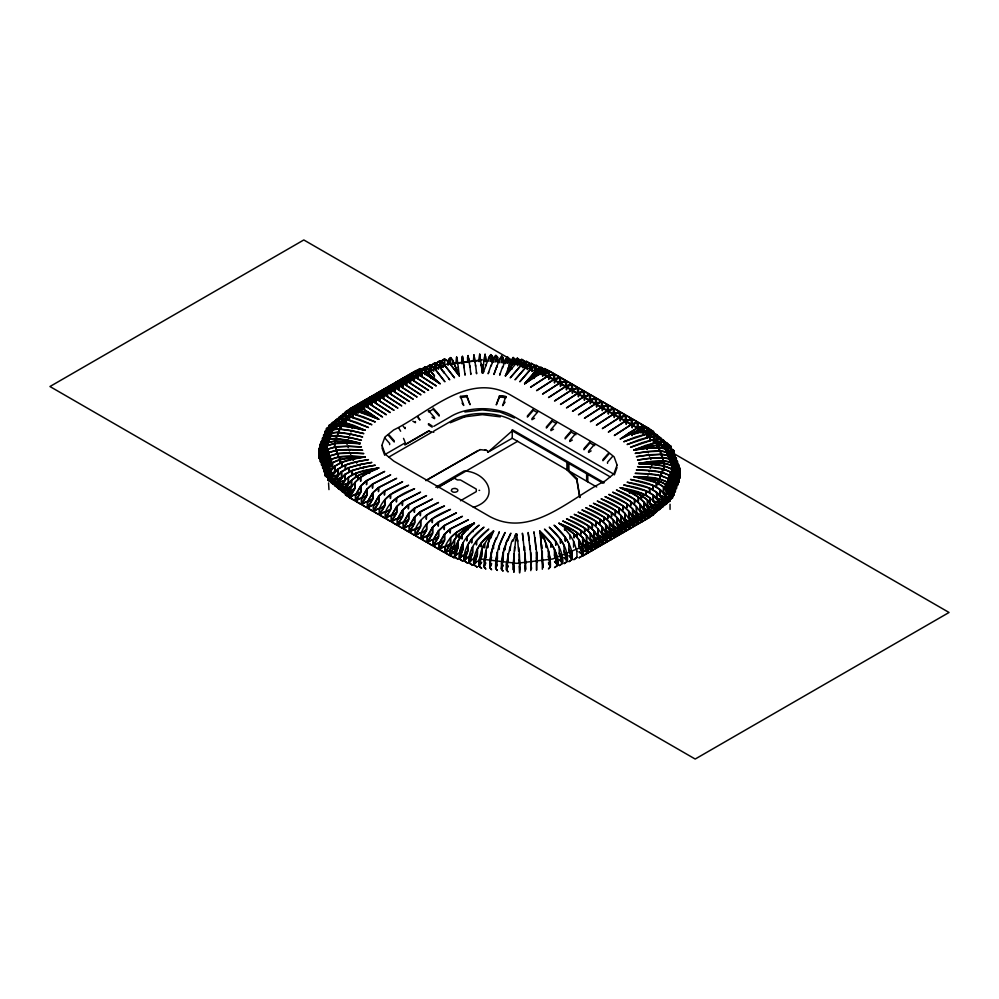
<?xml version="1.0" encoding="UTF-8"?>
<svg xmlns="http://www.w3.org/2000/svg" width="999" height="999" viewBox="0 0 999 999"><rect width="100%" height="100%" fill="white"/><g stroke="black" fill="none" stroke-linecap="round" stroke-linejoin="round"><path stroke-width="1.5" d="M514.56 547.302L513.311 564.385L513.911 572.302L513.911 566.183M513.336 569.755L513.886 560.539M513.361 569.83L513.936 553.97M513.936 559.74L513.336 564.46M514.597 551.211L515.596 539.935M515.596 541.308L516.62 533.878L517.632 541.308M484.44 356.918L482.38 373.077L481.368 364.56M483.404 364.56L482.38 373.077L479.72 354.133L479.158 361.7L479.72 354.408L480.357 361.089M516.421 535.377L516.62 533.878L516.833 535.377M489.96 561.55L491.595 551.698M495.729 562.25L497.365 552.385M484.278 566.508L485.751 557.305M497.277 558.691L495.729 567.807L497.365 564.348L495.729 568.356L497.365 570.454L495.654 568.556C495.204 555.931 499.125 543.506 505.094 532.492L499.313 545.654L499.313 549.487M501.486 568.506L503.121 553.084M503.121 559.477L501.573 568.593L503.121 565.034L501.486 569.055L503.121 571.153L501.411 569.243C500.974 556.63 504.895 544.193 510.864 533.191L507.917 540.434M491.67 557.192L489.96 561.825M497.44 557.892L495.729 562.524L495.729 567.807L497.365 558.778L497.44 552.135M483.404 365.646L483.441 364.36M484.44 361.089L485.089 354.146L485.689 360.527M481.53 556.555L479.258 565.621L481.643 562.212L479.133 566.083L481.643 568.331L479.008 566.258L479.008 560.152L481.643 549.987L484.527 543.618M493.469 545.154L491.67 551.436L490.047 567.195L491.595 563.648L489.96 567.669L491.595 569.755L489.885 567.857C489.522 557.467 492.145 547.115 496.391 537.674M510.027 547.015L506.443 563.886L506.443 569.992L508.154 571.903L506.53 569.805L508.154 565.784L506.605 569.343L508.079 560.139L506.53 563.973L506.53 569.255M490.634 538.349L493.568 531.093C482.992 539.06 472.714 550.774 473.701 564.86L477.297 567.17L473.863 564.685L477.297 561.063L474.026 564.235L477.297 555.506L477.297 549.113M493.543 548.788L493.543 544.967L496.316 538.149M496.391 539.048L499.338 531.793L498.738 533.254M512.949 541.183L515.896 533.928L515.297 535.402M455.069 488.499L455.581 488.573A3.284 1.898 0 0 1 457.28 489.285L457.505 489.51A3.284 1.898 0 0 1 457.305 491.408L456.955 491.645A3.284 1.898 0 0 1 452.559 491.87L451.336 490.734L451.81 489.31A3.284 1.898 0 0 1 453.009 488.686L453.484 488.573A3.284 1.898 0 0 1 455.082 488.486M492.557 362.562L492.557 356.443L490.846 354.545L488.973 357.205L483.104 373.027L483.703 371.553M491.083 365.147L488.136 373.763L488.736 372.302M499.775 358.653L493.906 374.463L496.84 366.121M502.609 366.546L499.662 375.162L500.262 373.701M381.768 445.679L384.877 437.087L393.693 429.945C428.559 412.987 467.782 371.703 509.64 394.48L605.307 449.725L614.123 456.868L617.232 465.459M616.995 465.297L613.91 473.838L605.144 480.944C570.342 497.789 531.281 539.11 489.535 516.408L393.856 461.163L385.09 454.058L382.005 445.529M614.422 474.725L616.995 467.607M454.682 556.243L457.954 547.514L454.682 550.961M467.544 551.448L464.273 560.189L464.273 554.907L467.857 550.686L467.857 544.93L471.64 539.085L471.64 542.981L471.803 538.911L483.978 527.16C473.401 535.114 463.111 546.828 464.11 560.914L467.707 563.236L464.273 560.739L467.707 557.117L464.435 560.289L467.707 551.56L467.707 545.167M492.47 362.2L490.921 360.739L492.47 356.631L490.846 354.82L490.846 361.201M495.954 361.488L497.514 357.667L497.514 361.626M501.56 362.125L503.271 358.079L501.635 356.268L501.635 362.649M501.723 362.187L503.271 358.354M507.48 362.887L509.04 359.053M511.301 360.04L505.432 375.861L511.625 368.231L511.788 369.23L511.788 368.069M506.018 374.388L505.432 375.861L517.769 361.476L521.703 359.265L525.299 361.588L525.299 367.694M513.086 357.754L513.086 363.524L514.797 359.478L513.161 357.654L513.161 364.048M513.249 363.574L514.797 359.752L514.797 363.711M490.634 536.987C486.376 546.416 483.766 556.768 484.128 567.157L485.839 569.068L484.203 566.97L485.839 562.949M490.546 537.45C487.749 538.823 487.524 554.47 487.699 544.455M492.982 532.567L493.568 531.093L481.393 542.857L481.231 546.928L481.231 543.019L477.447 548.876L477.447 554.632L473.863 558.566M484.203 561.126L485.914 556.505L485.914 550.736M507.842 539.535C505.032 540.909 504.82 556.555 504.994 546.54C502.035 551.848 504.707 558.054 501.486 563.224M512.949 539.822C510.202 541.158 509.802 557.417 510.027 547.29M506.53 563.686L508.229 559.34L508.229 553.571M349.687 496.978L354.508 488.911L349.687 491.695M354.745 489.048L349.925 497.115L354.745 494.343M450.424 544.293L445.604 552.36L450.424 549.575M517.47 364.323L519.867 360.639M489.035 536.7L484.652 543.718L484.527 547.802L484.527 543.893C480.044 548.763 484.003 555.694 479.133 560.239L479.133 565.521M492.657 532.504L493.568 531.093L489.035 536.975L488.911 538.324L488.911 537.162M468.194 529.745L468.194 528.658L474.388 523.214C462.487 527.772 449.9 534.09 445.129 546.79L445.129 552.909L450.424 555.968M472.989 531.718L472.989 530.631L479.183 525.187C468.606 533.141 458.316 544.867 459.315 558.941L462.912 561.263L459.478 558.766L462.912 555.144L459.64 558.316L462.912 549.587L462.912 543.194L459.478 552.659L463.061 548.713L463.061 542.957M488.973 361.388L488.973 357.48L490.771 354.92M494.006 362.137L494.006 358.229L495.804 355.669M496.928 367.095L496.928 365.934M499.775 362.824L499.775 358.928L501.635 355.981L503.346 357.892L503.271 363.648M502.684 367.794L505.531 359.353L507.405 356.68L509.04 358.778L507.33 362.824L507.33 357.068L505.531 359.628L505.457 363.636L505.457 359.815M505.094 402.135L502.584 405.644L505.781 396.69L499.625 395.941L499.625 397.103M553.871 379.645L553.871 373.539L548.576 370.479L542.782 371.89L524.612 383.741L536.95 369.355L540.884 367.145L544.48 369.468M665.584 451.885L667.419 449.7M665.796 451.898L667.719 449.612M668.081 455.744L670.829 452.472L666.982 453.558M668.256 455.819L671.141 452.385L671.141 446.266L664.41 442.045L657.042 442.182L645.541 445.429L633.94 450.062L646.803 448.376L647.14 449.525L647.14 448.364L659.228 447.814L659.565 451.698L659.565 447.802L667.407 449.313M341.82 490.609L347.952 483.603L341.82 485.327M533.379 409.103L527.422 415.934L527.422 417.095L533.379 410.264L536.888 412.287M537.837 411.863L531.98 418.569L531.98 419.717L534.552 418.244M552.347 420.055L546.391 426.885L546.391 428.047L552.347 421.203L555.856 423.239M556.805 422.802L550.948 429.52L550.948 430.669L553.521 429.195M571.166 430.906L565.197 437.749L565.197 438.898L571.166 432.067L574.675 434.103M575.611 433.666L569.767 440.372L569.767 441.533L572.327 440.059M589.972 441.77L584.015 448.601L584.015 449.762L589.972 442.932L594.655 445.629L594.655 444.48M594.43 444.53L588.573 451.236L588.573 452.397L591.133 450.911M607.954 453.858L602.984 459.552L602.984 460.714L608.94 453.883M612.424 456.593L607.542 462.187L607.542 463.349M539.597 370.841L524.612 383.741L536.788 369.805L536.95 373.539L536.95 369.642L540.734 367.52L540.884 373.264L544.318 369.642L540.884 367.432L540.884 373.813L543.069 375.037M468.032 528.833L462.212 534.964L462.05 539.035L462.05 535.139L458.266 540.983L458.266 546.74L454.682 550.686L458.116 541.221L458.116 547.614L454.845 556.356L458.116 553.171L454.682 556.793L458.116 559.29L454.52 556.967C453.521 542.894 463.811 531.168 474.388 523.214L465.272 527.385L465.272 528.483M472.827 530.794L467.008 536.938L466.845 541.008L466.845 537.112M469.068 556.593L472.652 552.659L472.652 546.903M670.629 459.677L673.588 456.718L669.442 457.367M670.816 459.777L673.913 456.668L673.913 450.561L666.683 445.566L658.766 444.855L646.403 446.765L633.94 450.062L646.803 448.101L659.565 447.527L667.732 449.088L675.199 454.87L675.199 460.976L670.928 464.672M524.612 383.741L539.797 370.404L544.63 368.519L549.05 371.153L549.05 377.26M487.962 452.247L512.237 430.794L603.071 483.229M318.981 452.147C328.983 439.822 346.303 443.044 360.239 443.593L347.377 443.081M326.448 445.979L319.318 452.135L326.773 451.648L326.773 442.807L334.615 441.308L334.615 447.564L334.952 441.321L347.04 441.883L347.04 444.268L347.377 441.908L360.239 443.593L347.377 441.633L334.615 441.034L326.448 442.594L318.981 448.364L318.981 458.266L326.448 464.036L319.318 458.254L326.448 457.929L319.655 457.954L326.448 452.36L326.448 442.869L319.318 448.376L326.773 448.563M670.791 464.523L674.862 461.001L669.155 461.251M671.99 467.844L676.061 464.323L670.366 464.585M672.14 467.994L676.398 464.31L676.398 458.191L668.943 452.422L660.776 450.849L648.014 451.436L635.152 453.384L648.014 451.71L648.351 452.859L648.351 451.698L660.439 451.148L660.776 455.032L660.776 451.123L668.618 452.634L668.618 458.391L676.061 458.216L668.943 452.697L668.943 459.09M673.201 471.166L677.272 467.657L671.565 467.907M673.338 471.328L677.609 467.632L677.609 461.526L670.142 455.744L661.975 454.183L649.213 454.757L636.351 456.705L649.213 455.032L649.55 456.181L649.55 455.02L661.638 454.47L661.975 458.354L661.975 454.458L669.817 455.956L669.817 461.725L677.272 461.538L670.142 456.019L670.142 462.412L676.935 467.395L671.503 467.632M672.364 476.261L678.483 470.979L672.777 471.241M672.414 476.498L678.821 470.966L678.821 464.847L671.353 459.078L663.186 457.505L650.424 458.091L637.562 460.039L650.424 458.366L650.761 459.515L650.761 458.354L662.849 457.804L663.186 461.688L663.186 457.779L671.028 459.29L671.028 465.047L678.483 464.86L671.353 459.353L671.353 465.746L678.146 470.716L672.714 470.966M672.552 480.469L679.682 474.3L672.552 474.625M672.552 480.744L680.019 474.288M450.149 549.025L454.557 545.392L454.557 539.622L459.203 534.103L459.203 537.999L459.403 533.941L474.388 523.214C462.5 529.707 448.838 540.259 449.95 555.294L454.37 557.917L450.149 555.132L454.37 551.81L450.349 554.707L454.37 546.241L454.37 539.847M319.318 453.933L326.111 448.963L319.318 448.651L319.318 457.692L326.111 452.097L319.318 452.41M326.448 449.263L319.655 454.233L326.448 454.545M526.461 382.679L533.728 377.385L533.728 378.471M653.096 437.587L647.602 434.627L647.602 428.246L653.371 431.643L647.34 434.041L647.34 428.271L640.996 429.108L640.996 433.004L640.734 429.22L620.292 438.973L638.461 427.122L644.255 425.711L649.55 428.771L649.55 434.89M622.127 437.912L629.407 432.617L629.407 433.716M666.945 499.775L673.9 494.88L666.945 493.943L673.576 494.567L666.945 488.386L666.945 481.993L673.9 488.773L666.633 487.637L666.633 481.868L658.965 478.971L658.965 482.867L658.641 478.933L646.828 477.335L646.828 478.496L646.503 477.285L633.94 476.673L656.193 482.617L656.493 486.613L656.493 482.704L663.386 486.75L663.386 492.519L669.942 494.742L663.673 486.925L663.673 493.306L669.655 500.487L663.673 498.876L669.942 500.849L663.673 504.982L670.242 500.949L670.242 494.83C663.061 481.693 647.34 479.12 633.94 476.673C647.926 477.185 665.072 476.024 674.238 488.811L674.238 494.93L666.945 500.049M576.86 557.317L573.726 559.715L577.01 557.492L576.86 551.198M345.567 413.424L339.298 417.282L345.854 419.193L339.023 418.981M653.433 513.011L659.702 509.165L653.433 507.18L659.402 508.791L653.433 501.623L653.433 495.229L659.702 503.046L653.146 500.824L653.146 495.067L646.241 491.021L646.241 494.917L645.953 490.921L623.701 484.977C637.1 487.425 652.822 490.01 660.002 503.146L660.002 509.253L653.433 513.286M331.743 431.068L326.636 434.19L326.636 428.908L333.017 430.294M332.055 431.418L326.948 434.54L332.055 435.639M427.934 372.14L429.932 370.966L426.935 367.432M432.729 370.167L434.727 368.993L431.743 365.459M436.538 368.781L439.523 367.033L436.538 363.486M441.333 366.808L444.318 365.06L441.333 361.526M441.483 367.257L444.468 365.509M405.357 442.757L388.848 452.285A43.706 25.237 0 0 0 384.752 454.782M433.778 426.348L450.274 416.82A43.706 25.237 0 0 1 514.473 416.82L610.152 472.052A43.706 25.237 0 0 1 614.248 474.562M405.157 444.505L429.195 430.631M404.845 444.917L428.546 431.231L433.778 432.292M388.848 457.067L431.193 432.592M433.778 431.131L450.274 421.603A43.706 25.237 0 0 1 514.473 421.603L610.152 476.848M548.526 375.749L530.594 387.2L548.763 375.337L554.557 373.926L559.852 376.985L559.852 383.104M354.745 482.667L354.745 488.499L349.687 491.421L349.687 497.527L354.745 494.617M554.507 379.208L536.575 390.646L554.745 378.783L560.539 377.385L565.834 380.444L565.834 386.551M560.489 382.654L542.557 394.093L560.726 382.242L566.52 380.831L571.815 383.891L571.815 390.01M566.47 386.113L548.526 397.552L566.708 385.689L572.502 384.29L577.797 387.35L577.797 393.456M572.439 389.56L554.507 400.999L572.689 389.148L578.483 387.737L583.778 390.796L583.778 396.915M425.861 480.494L480.032 449.712M425.999 480.581L478.071 450.512M578.421 393.007L560.489 404.458L578.658 392.595L584.452 391.196L589.747 394.243L589.747 400.362M379.595 508.678L384.877 505.482L384.877 499.712L390.434 494.642L390.434 498.538L390.671 494.505L408.616 485.239C396.715 489.797 384.116 496.116 379.345 508.816L379.345 514.935L384.64 517.994L379.595 514.797L384.64 511.875L379.832 514.385L384.64 506.318L384.64 499.925M487.824 451.173L487.824 452.335M584.403 396.466L566.47 407.904L584.64 396.054L590.434 394.642L595.729 397.702L595.729 403.808M489.248 451.498L512.237 438.236L596.703 486.988M385.564 512.137L390.859 508.928L390.859 503.171L396.416 498.089L396.416 501.998L396.653 497.952L414.597 488.686C402.697 493.256 390.097 499.562 385.327 512.275L385.327 518.381L390.621 521.441L385.564 518.244L390.621 515.322L385.814 517.832L390.621 509.765L390.621 503.371M435.801 487.287L464.16 470.941C487.787 472.052 501.448 498.688 473.339 507.355M437.724 487.425L517.644 441.283M437.512 487.824L454.245 478.159L457.355 479.945L460.452 479.945L476.286 489.085L476.286 491.62L460.452 500.761M590.384 399.912L572.452 411.363L590.621 399.5L596.415 398.102L601.71 401.148L601.71 407.267M602.347 406.818L584.403 418.269L602.584 406.406L608.379 405.007L613.673 408.054L613.673 414.173M608.329 410.277L590.384 421.715L608.566 409.865L614.36 408.454L619.655 411.513L619.655 417.619M478.996 490.359L479.632 490.359M614.298 413.723L596.366 425.174L614.547 413.311L620.329 411.9L625.624 414.96L625.624 421.079M415.472 529.395L420.754 526.186L420.754 520.429M620.279 417.182L602.347 428.621L620.516 416.77L626.311 415.359L631.605 418.419L631.605 424.525M421.441 532.842L426.735 529.645L426.735 523.876L432.292 518.806L432.292 522.702L432.53 518.668L450.474 509.403C438.573 513.961 425.974 520.279 421.203 532.979L421.203 539.098L426.498 542.157L421.441 538.961L426.498 536.038L421.69 538.548L426.498 530.481L426.498 524.088M626.261 420.629L608.329 432.08L626.498 420.217L632.292 418.806L637.587 421.865L637.587 427.984M632.242 424.088L614.31 435.527L632.479 423.663L638.274 422.265L643.568 425.324L643.568 431.431M638.224 427.535L629.645 432.48L629.645 433.653M445.367 546.653L450.424 543.731L450.424 537.899M450.424 549.85L445.367 552.772L450.424 555.681M582.829 555.681L649.313 517.307L644.255 514.385M582.829 555.968L649.55 517.445L649.55 511.326C644.78 498.626 632.18 492.307 620.292 487.749C633.691 490.197 649.4 492.769 656.58 505.906L656.58 512.025L650.012 516.058L656.293 511.925L650.012 509.952L655.993 511.563L650.012 504.383L650.012 498.002M339.598 423.214L345.567 419.817L345.592 412.175L351.086 414.498L345.592 417.457M336.176 425.986L342.158 422.577L342.158 416.196L335.889 420.055L342.445 421.965L342.42 414.423L348.988 410.377L356.168 410.714L367.395 414.26L378.708 419.205L360.539 407.342L354.745 405.944M332.467 428.384L338.449 424.987L332.467 423.089L332.367 432.392L325.1 431.556L332.055 426.66L332.055 433.054L325.424 437.437L330.731 438.161M332.767 428.746L338.736 425.349L338.736 418.968L332.467 422.814L339.023 424.737L338.998 417.182L345.567 413.149L352.759 413.486L363.986 417.033L375.299 421.978L353.047 413.848L352.759 417.657L352.759 413.761L345.854 413.436L345.929 423.201L346.228 419.393L368.469 427.51L357.155 422.565L345.929 419.018L338.736 418.693L332.168 422.727L332.168 428.833M620.292 438.973L640.996 428.833L647.602 427.972L653.633 431.518L653.633 437.637M345.866 417.844L351.361 414.885L351.361 408.491L345.592 411.9L351.623 414.285L351.623 408.529L357.979 409.353L357.979 413.249L358.241 409.465L378.708 419.205L357.979 409.078L351.361 408.216L345.317 411.775L345.317 417.894M416.034 377.322L420.067 375.212L420.067 368.818L415.834 371.328L420.267 374.65L420.267 368.893L424.925 370.691L424.925 374.588M412.562 379.021L416.171 377.147M407.517 381.868L409.927 380.607M395.529 388.436L391.92 390.322L391.92 385.027L396.74 387.812M406.081 382.829L408.491 381.581L408.491 375.187M399.837 386.301L404.657 383.791L404.657 377.397M392.157 390.734L394.568 389.473M388.324 392.944L393.131 390.447M384.478 395.167L389.298 392.657L389.298 386.263M380.644 397.377L384.253 395.504M376.798 399.6L381.618 397.09L381.618 390.696M372.964 401.81L377.784 399.3L377.784 392.919M369.131 404.033L373.938 401.523L373.938 395.129M365.284 406.243L370.105 403.733L370.105 397.352M361.451 408.466L365.06 406.581M358.816 410.052L362.425 408.166L362.425 401.785M353.771 412.899L358.591 410.389M349.925 415.109L354.745 412.599M378.708 467.982C365.896 471.391 351.423 475.761 345.367 488.811L345.367 494.917L351.398 498.476L345.629 494.805L351.398 492.357L345.904 494.418L351.398 486.8L351.398 480.407L345.629 488.686L351.66 485.989L351.66 480.219L358.004 475.674L358.004 479.57L358.266 475.561L378.708 467.982L367.12 470.154L366.82 471.403L366.82 470.242L355.919 473.301L355.619 477.285L355.619 473.389L348.539 477.247L348.539 483.004L341.82 485.052L341.82 491.158L348.251 495.467L341.521 491.246L341.521 485.139C349.076 472.015 365.147 470.079 378.708 467.982C366.82 472.539 354.22 478.846 349.45 491.558L349.45 497.664L354.745 500.724M376.873 469.043L369.593 472.152L369.593 473.239M450.274 422.764L464.86 416.77M582.542 546.69L552.597 558.99L517.42 563.236M495.804 361.438L497.514 357.38L495.879 355.569L495.879 361.95M539.797 370.679L544.443 368.868L544.48 375.587M333.329 430.082L333.329 424.25L326.636 428.633L333.629 429.995L333.629 424.238L340.996 423.976L340.996 427.872L341.308 424.038L352.659 426.498L352.172 428.608L352.172 427.447L340.359 425.849L340.035 429.707L340.035 425.799L332.367 426.623M326.773 445.879L334.615 443.668M341.82 491.158L348.251 489.36L342.133 490.796L348.251 483.791L348.251 477.41M666.857 453.309L670.529 452.272L664.41 448.713L664.31 440.734L657.579 436.513L650.212 436.65L638.711 439.885L627.11 444.518L649.912 437.013L650.212 440.821L650.212 436.925L657.292 436.788L657.292 442.557L664.01 440.821L657.579 436.788M548.763 375.612L554.333 374.263L554.333 380.02L559.615 377.123L554.557 374.2L554.507 383.029L554.745 379.071L560.314 377.709L560.314 383.479L565.596 380.582L560.539 377.659L560.489 386.476L560.726 382.517L566.283 381.168L566.283 386.925L571.578 384.028L566.52 381.106L566.47 389.935L566.708 385.964L572.265 384.615L572.439 393.381L572.502 384.565L577.559 387.487L572.265 390.384M572.689 389.423L578.246 388.074L578.246 393.831L583.528 390.934L578.483 388.012L578.421 396.84L578.658 392.869L584.228 391.521L584.228 397.29L589.51 394.38L584.452 391.471L584.403 400.287L584.64 396.328L590.209 394.98L590.209 400.736L595.491 397.839L590.434 394.917L590.384 403.746L590.621 399.775L596.191 398.426L596.191 404.183L601.473 401.286L596.415 398.376L596.603 407.13L596.366 403.371L578.433 414.81L596.603 402.959L602.397 401.548L607.692 404.607L607.692 410.714M596.603 403.234L602.172 401.885L602.172 407.642L607.454 404.745L602.397 401.823L602.347 410.651L602.584 406.68L608.141 405.332L608.141 411.089L613.436 408.191L608.379 405.282L608.329 414.098L608.566 410.139L614.123 408.791L614.298 417.545L614.547 413.586L620.104 412.237L620.104 417.994L625.386 415.097L620.329 412.187L620.279 421.004L620.516 417.045L626.086 415.684L626.086 421.453L631.368 418.556L626.311 415.634L626.261 424.45L626.498 420.492L632.067 419.143L632.067 424.9L637.35 422.003L632.292 419.081L632.242 427.909L632.479 423.951L638.049 422.589L638.224 431.356M325.412 469.717L332.63 468.444L332.63 462.687L340.234 459.652L340.234 463.548L340.559 459.602L352.272 457.792L352.272 458.953L352.597 457.742L365.06 456.893C351.124 456.356 333.803 453.134 323.801 465.459L323.801 471.578L331.268 477.347M669.318 457.105L673.264 456.493L666.683 452.235L666.683 445.841L673.588 450.611L666.37 451.573L666.37 445.816L658.766 445.129L658.766 449.026L658.441 445.179L646.728 446.99L646.728 448.151L646.403 447.04L633.94 450.062L656.743 442.545L657.042 446.366L657.042 442.457L664.11 442.332L664.11 448.089L670.829 446.353L664.41 442.332M446.241 364.235L482.38 359.865M449.4 364.086L480.881 360.289M464.86 411.988L482.38 409.865L499.887 411.988L514.473 417.982M464.41 416.845L482.38 414.66L500.337 416.845M479.945 449.6L486.813 450.424M388.074 386.975L393.369 389.872L393.369 384.103L398.926 385.464L398.926 389.36L399.163 385.602L417.107 397.04L398.926 385.177L393.131 383.778M353.534 406.918L358.816 409.815L358.816 404.058L364.373 405.407L364.373 409.303L364.623 405.544L382.555 416.983L364.373 405.132L358.591 403.721M334.952 443.643L347.04 443.106M670.454 460.926L674.525 460.739L669.992 457.417M670.292 464.31L675.736 464.06L670.067 459.915M672.552 474.35L679.345 474.05L672.552 469.068M660.701 439.56L653.633 439.697L653.633 443.593L653.321 439.772L630.531 447.29L642.12 442.657L653.633 439.423L660.988 439.285L667.719 443.506L667.732 455.756M352.659 427.672L352.984 426.573L365.06 430.282L353.746 425.337L342.507 421.79L335.327 421.453L328.758 425.499L328.758 431.605L332.517 436.288M544.443 374.637L548.851 371.303L544.63 368.806L544.63 375.187L548.651 377.297M342.445 416.208L349.338 416.533L342.707 414.51L348.988 410.651L348.988 417.045L343.007 420.442L345.404 421.203M335.614 421.74L342.507 422.065L342.507 425.961L342.807 422.165L365.06 430.282L352.497 427.497M664.048 463.449L651.623 462.774L638.761 463.361L651.623 461.413L664.385 460.839L672.552 462.4L680.019 468.181L680.019 478.084L672.552 483.853L679.682 478.059L672.552 477.734L679.345 477.772L672.552 472.177L672.552 462.674L679.682 468.194L672.227 468.381M326.448 454.82L319.318 454.495L326.448 460.664M679.682 472.227L672.889 471.915L679.682 477.51L679.682 468.469L672.889 468.781L679.682 473.751M614.123 414.548L619.405 411.65L614.36 408.728L614.36 415.122L619.168 417.619M638.049 428.359L643.331 425.462L638.274 422.54L638.274 428.933L641.882 430.806M434.865 368.893L435.015 363.149L438.461 365.372L438.461 369.268M480.644 558.99L516.62 563.336M330.669 438.424L325.1 437.674L329.071 441.546M329.52 441.483L324.225 440.771L330.856 436.376L330.856 429.995L323.888 434.89L331.168 435.714L331.168 429.957L338.823 429.133L338.823 433.029L339.161 429.17L350.961 430.769L350.961 431.943L351.286 430.819L363.848 433.603L351.286 430.544L338.823 428.858L330.856 429.707L323.564 434.84L323.564 440.959L326.685 443.993M323.888 440.996L329.458 441.745M326.998 444.63L323.014 444.093L329.645 439.71L329.645 433.316L322.689 438.211L329.957 439.048L329.957 433.279L337.625 432.455L337.625 436.351L337.949 432.505L349.762 434.103L349.762 435.264L350.087 434.14L362.649 436.938L350.087 433.866L337.625 432.18L329.645 433.042L322.352 438.161L322.352 444.28L326.523 448.339M326.86 444.892L322.689 444.33L326.661 448.201M327.11 448.139L321.803 447.415L328.446 443.032L328.446 436.638L321.478 441.533L328.758 442.37L328.758 436.613L336.413 435.789L336.413 439.685L336.75 435.826L348.551 437.425L348.551 438.586L348.876 437.475L361.438 440.259L348.876 437.2L336.413 435.514L328.446 436.363L321.154 441.496L321.154 447.602L325.462 451.523M321.478 447.652L327.048 448.401M325.824 451.048L320.517 450.324L327.148 445.941L327.148 439.548L320.179 444.443L327.46 445.279L327.46 439.51L335.127 438.686L335.127 442.594L335.452 438.736L347.252 440.334L347.252 441.496L347.59 440.384L360.139 443.169L347.59 440.109L335.127 438.411L327.148 439.273L319.855 444.405L319.855 450.512L326.099 456.605M325.749 451.311L320.179 450.561L326.149 456.368M665.671 490.247L672.364 491.695L665.671 484.403L665.371 490.022L665.371 484.265L658.004 480.806L658.004 484.702L657.692 480.731L646.341 478.271L646.341 479.433L646.016 478.209L633.94 476.673C647.752 478.109 664.397 478.733 672.677 491.77L672.677 497.877L665.671 502.472L672.364 497.814L665.671 496.353M665.671 496.078L672.052 497.465L665.671 490.796M326.636 434.74L331.993 435.901M421.965 372.165L416.396 370.804L416.396 376.573M412.325 372.689L418.119 374.101L436.301 385.964L418.356 374.513L418.119 378.271L418.119 374.375L412.562 373.027L412.562 378.783L407.28 375.886M408.491 374.912L414.285 376.323L432.455 388.174L414.523 376.735L414.285 380.494L414.285 376.598L408.716 375.237L408.716 381.006L403.434 378.109M404.657 377.123L410.452 378.534L428.621 390.397L410.689 378.946L410.452 382.704L410.452 378.808L404.882 377.46L404.882 383.216L399.6 380.319M400.811 379.345L406.605 380.744L424.775 392.607L406.843 381.168L406.605 384.927L406.605 381.031L401.049 379.67L401.049 385.439L395.754 382.542M396.978 381.556L402.772 382.967L420.941 394.83L403.009 383.379L402.772 387.137L402.772 383.241L397.202 381.893L397.202 387.649L391.92 384.752M389.298 385.989L395.092 387.4L413.261 399.263L395.329 387.812L395.092 391.571L395.092 387.674L389.523 386.326L389.523 392.083L384.24 389.185M385.452 388.211L391.246 389.61L409.428 401.473L391.496 390.035L391.246 393.793L391.246 389.897L385.689 388.536L385.689 394.305L380.407 391.408M381.618 390.422L387.412 391.833L405.582 403.683L387.649 392.245L387.412 396.004L387.412 392.108L381.843 390.759L381.843 396.516L376.561 393.618M377.784 392.644L383.579 394.043L401.748 405.906L383.816 394.468L383.579 398.226L383.579 394.318L378.009 392.969L378.009 398.738L372.727 395.841M373.938 394.855L379.732 396.266L397.914 408.116L379.97 396.678M370.105 397.078L375.899 398.476L394.068 410.339L376.136 398.901L375.899 402.659L375.899 398.751L370.329 397.402L370.329 403.171L365.047 400.274M366.258 399.288L372.053 400.699L390.234 412.55L372.29 401.111L372.053 404.87L372.053 400.974L366.496 399.625L366.496 405.382L361.213 402.485M362.425 401.511L368.219 402.909L386.388 414.772L368.456 403.321L368.219 407.093L368.219 403.184L362.649 401.835L362.649 407.604L357.367 404.707M664.048 467.27L664.385 461.113L672.227 462.612L672.227 471.453L679.682 471.953L672.552 465.784M664.385 463.461L672.227 465.696M620.292 487.749C633.104 491.158 647.602 495.504 653.683 508.553L653.683 514.66L647.639 518.219L653.408 514.547L647.639 512.112L653.134 514.16L647.639 506.543L647.639 500.162L653.408 508.429L647.377 505.731L647.377 499.975L641.021 495.429L641.021 499.325L640.759 495.304L620.292 487.749L642.532 493.693L642.832 497.689L642.832 493.793L649.737 497.827L649.737 503.596L656.293 505.819M378.708 419.205L356.468 411.089L356.168 414.885L356.168 410.989L349.263 410.664L349.338 420.429L349.638 416.62L371.89 424.737L360.564 419.805L349.338 416.246L342.158 415.921L335.589 419.955L335.614 427.51L329.058 425.586L335.327 421.728L335.327 428.121L329.345 431.518L331.743 432.28M331.568 432.492L329.058 431.705L331.743 435.052M450.636 363.673L448.701 359.652L450.549 357.804L450.549 364.198M663.873 466.083L671.54 468.981L671.54 474.75L678.821 475.886L671.852 469.105L671.852 475.487L678.483 481.68L671.852 481.056L678.821 481.993L671.852 487.162L679.145 482.042L679.145 475.924C669.979 463.136 652.846 464.298 638.861 463.786L651.41 464.398L651.748 465.609L651.748 464.435L663.548 466.034L663.873 469.98L664.048 461.126L651.96 461.675L651.96 464.048L651.623 461.688L638.761 463.361C652.697 462.837 670.017 459.64 680.019 471.965M484.715 449.712L486.675 450.512M622.127 488.811L629.407 491.933L629.407 493.019M558.866 523.214C570.766 529.682 584.465 540.222 583.366 555.269L578.933 557.892L583.166 555.107L578.933 551.785L582.966 554.682L578.933 546.228L578.933 539.835L583.166 549L578.733 545.367L578.733 539.61L574.075 534.078L574.075 537.986L573.876 533.928L558.866 523.214C570.766 527.772 583.354 534.09 588.124 546.79L588.124 552.909M560.701 524.275L567.981 527.385L567.981 528.483M548.576 377.147L552.197 379.021M554.557 380.594L559.378 383.104M560.539 384.053L564.148 385.926M566.52 387.5L571.341 390.01M572.502 390.946L576.111 392.832M578.483 394.405L583.291 396.915M584.452 397.852L589.273 400.362M590.434 401.311L595.254 403.808M596.415 404.757L601.236 407.267M602.397 408.216L607.217 410.714M608.379 411.663L613.186 414.173M620.329 418.569L625.149 421.079M626.311 422.028L631.131 424.525M632.292 425.474L637.112 427.984M648.101 433.841L644.492 431.968L649.313 429.183L649.313 434.465M644.255 432.38L647.864 434.253M548.851 376.873L544.83 374.75L548.851 371.578L548.763 379.508L548.351 370.804L542.782 372.165L542.782 376.061M539.522 373.239L536.251 371.403L539.522 367.944L539.797 374.575L539.685 367.495L536.088 365.184L532.155 367.395L519.817 381.768L531.992 367.832L532.155 371.566L532.155 367.669L535.939 365.547L536.088 371.291L539.522 367.669L536.088 365.459L536.088 371.84M523.838 366.983L303.808 239.96L49.95 386.526L695.192 759.04L949.05 612.474L662.874 447.252M422.202 372.302L430.781 377.247L430.781 378.409M604.283 482.767L512.237 429.632L512.237 438.236M411.113 373.676L416.171 376.586L416.171 370.754L349.687 409.14L354.745 412.05L354.745 406.218M412.088 378.946L407.28 376.161L407.28 381.456L410.889 379.57L410.876 373.539M644.255 514.11L649.075 516.895L644.255 508.828M641.633 515.621L636.351 512.425L636.351 506.655L630.781 501.585L630.781 505.482L630.544 501.448L612.612 492.182C624.512 496.74 637.1 503.059 641.87 515.759L641.87 521.878M645.466 519.517L640.409 516.608L645.229 519.105L640.409 511.038L640.409 504.657L645.466 513.411L640.184 510.202L640.184 504.445L634.627 499.375L634.627 503.271L634.377 499.238L616.445 489.972C628.346 494.53 640.946 500.836 645.704 513.548L645.704 519.655M641.633 521.74L636.575 518.818L641.395 521.328L636.575 513.261L636.575 506.868M637.787 523.951L632.742 521.041L637.549 523.538L632.742 515.472L632.742 509.09L637.787 517.844L632.504 514.635L632.504 508.878L626.947 503.808L626.947 507.704L626.71 503.671L608.766 494.405C620.666 498.963 633.266 505.269 638.036 517.981L638.036 524.088M630.119 522.277L624.825 519.068L624.825 513.311L619.268 508.241L619.268 512.137L619.03 508.104L601.086 498.838C612.986 503.396 625.586 509.702 630.357 522.415L630.357 528.521M633.953 526.173L628.895 523.251L633.716 525.761L628.895 517.694L628.895 511.301L633.953 520.054L628.671 516.858L628.671 511.088L623.101 506.018L623.101 509.915L622.864 505.881L604.932 496.615C616.833 501.173 629.42 507.492 634.19 520.192L634.19 526.311M630.119 528.384L625.062 525.474L629.87 527.971L625.062 519.905L625.062 513.523M432.005 417.195L434.577 418.681L434.577 417.52L428.721 410.814M626.273 530.606L621.216 527.684L626.036 530.194L621.216 522.127L621.216 515.734L626.273 524.487L620.991 521.291L620.991 515.521L615.421 510.452L615.421 514.348L615.184 510.314L597.252 501.048C609.153 505.606 621.74 511.925 626.51 524.625L626.51 530.744M618.593 528.921L613.311 525.724L613.311 519.955L607.754 514.885L607.754 518.781L607.504 514.747L589.572 505.482C601.473 510.039 614.073 516.358 618.831 529.058L618.831 535.177M622.439 532.817L617.382 529.907L622.202 532.405L617.382 524.338L617.382 517.957L622.439 526.71L617.157 523.501L617.157 517.744L611.588 512.674L611.588 516.57L611.351 512.524L593.418 503.271C605.307 507.829 617.906 514.135 622.677 526.848L622.677 532.954M618.593 535.039L613.548 532.117L618.356 534.627L613.548 526.56L613.548 520.167M614.76 537.25L609.702 534.34L614.522 536.838L609.702 528.771L609.702 522.39L614.76 531.143L609.477 527.934L609.477 522.177L603.908 517.107L603.908 521.003L603.671 516.958L585.739 507.704C597.639 512.262 610.227 518.568 614.997 531.281L614.997 537.387M412.849 421.216L415.422 422.702L415.422 421.541M368.881 398.052L374.175 400.949L374.175 395.192L379.732 396.541L379.97 400.499L380.169 391.271M610.926 539.472L605.869 536.55L610.676 539.06L605.869 530.993L605.869 524.6L610.926 533.354L605.631 530.157L605.631 524.388L600.074 519.318L600.074 523.214L599.837 519.18L581.893 509.915C593.793 514.473 606.393 520.791 611.163 533.491L611.163 539.61M603.246 537.787L597.951 534.59L597.951 528.821M607.08 541.683L602.022 538.773L606.843 541.271L602.022 533.204L602.022 526.823L607.08 535.576L601.798 532.367L601.798 526.61L596.228 521.528L596.228 525.437L595.991 521.391L578.059 512.125C589.959 516.695 602.547 523.001 607.317 535.714L607.317 541.82M603.246 543.906L598.189 540.983L603.009 543.493L598.189 535.427L598.189 529.033M599.4 546.116L594.343 543.206L599.163 545.704L594.343 537.637L594.343 531.256L599.4 540.009L594.118 536.8L594.118 531.043L588.548 525.961L588.548 529.87L588.311 525.824L570.379 516.558C582.28 521.128 594.88 527.435 599.637 540.147L599.637 546.253M591.72 544.443L586.438 541.233L586.438 535.476L580.881 530.394L580.881 534.303L580.644 530.257L562.699 520.991C574.6 525.561 587.2 531.868 591.97 544.58L591.97 550.686M595.566 548.339L590.509 545.417L595.329 547.927L590.509 539.86L590.509 533.466L595.566 542.22L590.284 539.023L590.284 533.254L584.715 528.184L584.715 532.08L584.477 528.046L566.545 518.781C578.433 523.339 591.033 529.657 595.804 542.357L595.804 548.476M591.72 550.549L586.675 547.639L591.483 550.137L586.675 542.07L586.675 535.689M582.829 549.575L587.649 552.36L582.829 544.293M582.829 549.85L587.887 552.772M349.687 497.527L354.745 500.449M660.589 443.606L654.47 440.047L660.589 438.324L660.701 445.329L667.419 443.581L660.988 439.56L660.988 445.941L665.896 448.801M660.289 443.968L654.17 440.409L654.17 434.016L660.589 438.049L653.87 439.785L653.87 434.028L646.803 434.153L646.803 438.049L646.503 434.24L623.701 441.745L635.302 437.112L646.803 433.878L654.17 433.741L660.888 437.962L660.888 444.08M663.698 446.74L657.579 443.181L657.479 435.189L650.749 430.969L643.381 431.106L631.88 434.353L632.18 435.701L632.18 434.54L643.081 431.468L643.381 435.289L643.381 431.381L650.461 431.256L650.749 437.087L650.749 431.243L657.18 435.277L657.18 441.396M667.419 449.15L661.301 445.579L667.419 443.856L667.407 455.069L674.862 454.882L667.732 449.375M334.59 484.115L328.172 480.082L334.59 478.271L328.471 479.72L334.59 472.714L334.59 466.321L328.172 473.976L334.89 471.928L334.89 466.171L341.958 462.312L341.958 466.208L342.257 462.225L353.159 459.165L353.159 460.327L353.459 459.078L365.06 456.893C351.099 457.642 334.041 456.905 325.087 469.767L325.087 475.886L332.317 480.881L325.412 475.836L332.317 474.762L325.736 475.512L332.317 469.205L332.317 462.812M334.59 484.39L327.859 480.169L327.859 474.063C335.427 460.939 351.498 459.003 365.06 456.893L352.197 456.393L351.86 457.567L351.86 456.406L339.772 456.955L339.435 460.876L339.435 456.968L331.593 459.19L331.593 464.947L324.138 465.447L331.268 459.278L331.268 465.671L324.475 471.266L331.268 471.228L324.138 471.553L331.268 477.072M338.012 486.888L331.581 482.854L338.012 481.043L331.88 482.492L338.012 475.487L338.012 469.093L331.581 476.748L338.299 474.7L338.299 468.931L345.367 465.084L345.367 468.981L345.679 464.997L356.568 461.925L356.568 463.099L356.88 461.838L368.469 459.665C354.907 461.775 338.836 463.698 331.281 476.823L331.281 482.942L338.012 487.162M432.142 425.961L428.484 423.638L428.484 424.787L432.142 427.122M448.052 365.334L448.052 361.426L444.605 359.215L444.468 364.96L444.468 359.116L441.333 361.251L454.52 377.834L443.256 363.124L439.672 360.814L436.388 363.037L436.388 369.155M443.256 367.307L443.256 363.399L439.81 361.176L439.81 366.945L436.538 363.211L439.672 361.089L439.672 367.482M433.666 371.241L433.666 367.345L430.219 365.122L430.07 370.866L430.07 365.035L426.935 367.157L434.328 375.786L434.328 376.948M415.634 377.285L415.634 371.178L420.067 368.544L424.925 370.417L440.134 383.741L421.965 371.89L416.171 370.479L349.45 408.991L349.45 413.586M438.299 382.679L431.019 377.385L431.019 378.471M376.873 418.144L369.593 412.849L369.593 413.936M425.124 370.854L440.134 383.741M318.981 454.47L326.448 460.939M328.933 441.683L324.762 437.624L324.762 431.518L332.055 426.386L340.035 425.524L352.497 427.21L365.06 430.282L352.984 426.298L340.996 423.701L333.329 423.963L326.323 428.559L326.323 434.677L330.319 439.036M566.982 468.681L576.773 478.533L579.944 497.577M579.695 497.24L576.773 479.695L566.982 469.83L566.982 462.4M433.166 408.054L439.135 414.885L439.135 416.046L433.166 409.215L428.496 411.913L428.496 410.764M417.994 416.633L419.98 420.067L417.994 417.794M403.209 426.323L405.194 428.596L405.194 427.447M398.688 427.847L400.636 431.231M389.248 435.127L394.218 440.821L394.218 441.983L388.249 435.152M384.777 437.862L389.647 443.456L389.647 444.617M448.201 361.601L459.328 375.861L457.305 359.702M438.611 365.547L444.068 373.102L444.068 372.015M448.588 378.446L449.725 379.795L438.461 365.097L434.865 362.787L431.593 365.01L431.593 371.128M577.01 551.373L573.726 541.371L570.129 535.189L564.522 528.546L564.672 530.157L564.672 528.995M434.478 375.686L428.871 369.043L425.274 366.733L421.99 368.956L421.965 376.061M572.065 553.171L568.781 549.138M567.257 555.144L563.985 551.111M562.462 557.117L559.19 553.084M450.636 357.904L452.672 360.439L452.672 364.335M335.589 426.073L337.462 428.409M473.951 360.951L473.951 355.107L473.926 361.026M456.668 363.037L456.668 357.192L456.643 363.112M462.075 403.109L463.748 405.457L460.564 396.491M569.979 539.11L569.979 535.289M543.106 537.387C546.253 538.611 546.54 554.37 546.328 544.343M550.299 560.951L548.538 557.155L550.212 566.321L548.451 562.799L550.299 566.783L548.451 568.918L550.387 566.97C550.899 554.233 546.341 541.795 539.672 531.093L539.885 532.592M452.759 360.627L459.328 375.861L459.115 374.363M573.576 547.165L573.576 541.408M554.395 555.057L557.667 559.078L554.532 549.537M403.521 438.386L404.907 441.683M382.005 447.827L384.578 454.945M543.019 538.286L539.672 531.093C549.65 539.61 558.741 551.61 557.817 565.372L554.532 567.594L557.667 565.197L554.532 561.488L557.517 564.747L554.532 555.919L554.395 549.288L550.948 543.344L550.948 547.24L550.799 543.169L539.672 531.093L540.684 538.523M328.559 482.942L328.958 489.61M548.364 556.356L550.299 560.676L548.451 550.849M462.45 356.606L463.099 363.299M481.331 365.522L481.331 364.36M474.6 361.788L473.951 354.832L473.364 361.226M475.574 366.221L474.6 357.617M468.831 362.487L468.194 355.532L467.632 357.53L468.156 361.725L468.219 355.919M469.805 366.92L468.831 358.304M464.048 367.62L463.099 359.478M457.305 363.873L456.668 356.918L456.081 363.311M458.279 368.306L458.279 367.145M540.684 537.162L542.919 567.719M540.721 537.624L541.695 548.701L541.695 544.805M534.927 537.849L536.55 551.885L536.575 570.217L536.575 551.873M534.115 533.291L533.916 531.793L534.927 539.223M534.952 538.324L535.901 549.125M537.137 562.375L536.55 557.654M531.368 562.799L530.781 558.341M531.393 569.105L530.844 559.153L531.368 568.356M525.611 563.498L524.4 546.615M525.049 553.546L525.611 563.773M517.632 539.947L518.618 551.211M519.842 564.472L519.255 559.74M476.411 372.265L476.61 373.763L475.599 364.985M470.641 372.964L470.854 374.463L469.842 365.671M464.885 373.663L465.084 375.162L462.425 356.231L461.863 363.786L461.838 358.029M530.144 549.825L528.146 532.492L529.195 540.184L529.195 539.023M523.401 540.609L522.39 533.191L524.4 550.786L524.4 546.89M530.169 545.916L531.343 568.443M518.643 547.315C519.93 550.486 519.967 587.874 519.28 566.196M542.307 556.955L542.894 566.97M542.357 557.767L542.332 569.243M525.074 559.852L525.586 569.143M519.318 560.551L519.817 569.83M536.575 552.147L537.137 562.1M530.806 552.572L531.393 562.999M525.049 553.271L525.636 569.805M670.042 504.283L670.042 509.39M644.03 431.805L644.03 426.049L638.461 427.397L638.461 431.293M644.03 507.992L644.03 502.222L638.461 497.152L638.461 501.048M638.224 500.836L638.224 497.015L629.645 492.07L629.645 493.231M603.483 544.043L603.483 537.924C598.713 525.224 586.113 518.906 574.225 514.348L592.157 523.613L592.395 527.647L592.395 523.751M587.787 474.4L587.787 481.843M586.65 473.751L586.65 481.193M582.604 543.456L582.604 537.687L577.035 532.617L577.035 536.513M576.773 478.533L576.773 479.695M576.798 536.301L576.798 532.479L568.219 527.522L568.219 528.696M575.849 433.616L575.849 434.777M568.906 463.499L568.906 470.941M567.682 462.799L567.682 470.242M559.19 547.315L559.328 553.958L562.325 562.774L559.328 559.515L562.462 563.224L559.328 565.634L562.612 563.399C563.536 549.637 554.457 537.637 544.48 529.12L555.594 541.196L555.744 545.279L555.744 541.371M548.364 550.586L548.451 557.242M542.544 376.123L542.544 372.302L533.978 377.247L533.978 378.409M542.307 551.186L542.332 557.842M534.89 371.64L534.89 365.534L531.293 363.211L527.36 365.422L515.022 379.795L527.197 365.871L527.36 369.593L527.36 365.696L531.143 363.574L531.293 369.318L534.727 365.696L531.293 363.486L531.293 369.867M530.806 564.797L530.806 570.641M530.094 369.667L530.094 363.561L526.498 361.238L522.564 363.449L510.227 377.834L522.402 363.898L522.564 367.62L522.564 363.723L526.348 361.601L526.498 367.345L529.932 363.723L526.498 361.513L526.498 367.907M525.049 565.496L525.049 571.328M521.703 365.934L521.703 359.54L525.137 361.763L521.553 365.384L521.553 359.628L517.769 361.75L517.607 365.746L517.607 361.925M519.992 364.76L519.992 360.177L517.357 358.117L514.473 360.602L505.432 375.861L514.348 361.064L514.473 364.772L514.473 360.876L517.232 358.491L517.357 364.223L519.867 360.364L517.357 358.391L517.357 364.772M519.255 553.97L519.28 560.626M514.872 363.873L514.872 359.278L513.161 357.38L511.301 360.327L511.301 364.223L511.213 360.514L508.454 368.494L508.366 367.52M509.115 358.591L509.115 364.697M508.154 553.833L508.154 560.227M507.405 356.955L507.405 363.349M497.589 361.775L497.589 357.192L495.879 355.294C493.369 356.431 491.083 368.281 491.083 365.434M486.126 364.485L486.126 365.659L486.051 364.685M485.839 550.998L485.839 557.392M485.664 356.418L485.664 361.7L485.089 354.42L485.089 360.801M481.643 550.262L481.643 556.655M479.72 354.408L479.72 360.801M476.436 541.058L476.436 544.954L476.598 540.884L488.773 529.12C478.196 537.087 467.919 548.801 468.906 562.887L472.502 565.209L469.068 562.712L472.502 559.09L469.23 562.262L472.502 553.533L472.502 547.14M468.194 355.806L468.194 362.2M467.607 357.33L467.607 361.913M466.708 395.754L466.708 396.915M465.022 528.696L465.022 527.522L456.456 532.479L456.456 536.301M462.425 356.506L462.425 362.887M456.218 536.513L456.218 532.617L450.649 537.687L450.649 543.456M448.701 359.927L448.701 363.898M448.613 364.048L448.613 359.465L450.549 357.53L452.672 360.164L459.328 375.861L448.052 361.151L444.468 358.841L441.183 361.076L441.183 367.182M434.865 369.455L434.865 363.062L431.743 365.184L444.93 381.768L433.666 367.07L430.07 364.76L426.798 366.983L426.798 373.102M429.021 369.493L429.021 373.314L428.871 369.318L425.424 367.095L425.424 372.852L425.274 367.008L422.14 369.131L422.202 376.123M426.311 515.359L426.311 519.255L426.561 515.222L444.493 505.956C432.592 510.514 419.992 516.82 415.222 529.532L415.222 535.639L420.517 538.698L415.472 535.501L420.517 532.592L415.709 535.089L420.517 527.022L420.517 520.641M412.325 372.964L412.325 379.358M407.03 375.749L407.03 381.868M403.196 377.972L403.196 384.078M400.811 379.62L400.811 386.014M399.363 380.182L399.363 386.301M396.978 381.83L396.978 388.224M395.517 382.405L395.517 388.511M393.131 384.053L393.131 389.885M391.683 384.615L391.683 390.734M387.837 386.838L387.837 392.944M385.452 388.486L385.452 394.88M384.003 389.048L384.003 395.167M376.323 393.481L376.323 399.6M372.49 395.704L372.49 401.81M369.355 413.873L369.355 412.712L360.776 407.754L360.776 411.588M369.355 473.451L369.355 472.29L360.776 477.247L360.776 481.068M368.643 397.914L368.643 404.033M366.258 399.563L366.258 405.956M364.81 400.137L364.81 406.243M360.964 402.347L360.964 408.466M360.539 411.526L360.539 407.617L354.97 406.268L354.97 412.038M360.539 481.281L360.539 477.385L354.97 482.455L354.97 488.211M358.591 403.996L358.591 409.84M357.13 404.57L357.13 410.676M353.296 406.78L353.296 412.899M462.749 549.487L459.478 558.216L459.478 552.934L462.749 549.487M472.34 553.421L469.068 562.162L469.068 556.88L472.34 553.421M477.135 555.394L473.863 564.135L473.863 558.841L477.135 555.394M499.525 395.779L496.266 404.882L499.525 396.94L506.006 397.727L506.006 396.566L499.525 395.779M454.17 546.128L450.149 554.582L450.149 549.3L454.17 546.128M360.726 485.839L355.432 495.005L355.432 501.123L360.726 504.183L355.669 500.986L360.726 498.064L355.906 500.574L360.726 492.507L360.726 486.113L355.669 494.867L360.951 491.67L360.951 485.901L366.521 480.831L366.521 484.727L366.758 480.694L384.69 471.428L366.521 480.556L360.726 485.839M366.708 489.285L361.413 498.464L361.413 504.57L366.708 507.629L361.65 504.433L366.708 501.523L361.888 504.02L366.708 495.954L366.708 489.572L361.65 498.326L366.933 495.117L366.933 489.36L372.502 484.278L372.502 488.186L372.739 484.14L390.671 474.875L372.502 484.003L366.708 489.285M372.689 492.744L367.395 501.91L367.395 508.029L372.689 511.088L367.632 507.892L372.689 504.97L367.869 507.48L372.689 499.413L372.689 493.019L367.632 501.773L372.914 498.576L372.914 492.807L378.484 487.737L378.484 491.633L378.721 487.599L396.653 478.334L378.484 487.462L372.689 492.744M378.671 496.191L373.376 505.369L373.376 511.476L378.671 514.535L373.614 511.338L378.671 508.416L373.851 510.926L378.671 502.859L378.671 496.466L373.614 505.232L378.896 502.022L378.896 496.266L384.453 491.183L384.453 495.092L384.702 491.046L402.634 481.78L384.453 490.909L378.671 496.191M396.603 506.555L391.308 515.721L391.308 521.84L396.603 524.887L391.546 521.703L396.603 518.781L391.783 521.278L396.603 513.211L396.603 506.83L391.546 515.584L396.828 512.375L396.828 506.618L402.397 501.548L402.397 505.444L402.634 501.411L420.567 492.145L402.397 501.273L396.603 506.555M402.585 510.002L397.29 519.18L397.29 525.287L402.585 528.346L397.527 525.149L402.585 522.227L397.764 524.737L402.585 516.67L402.585 510.277L397.527 519.043L402.809 515.834L402.809 510.077L408.379 504.994L408.379 508.891L408.616 504.857L426.548 495.591L408.379 504.72L402.585 510.002M408.566 513.461L403.271 522.627L403.271 528.746L408.566 531.793L403.509 528.608L408.566 525.686L403.746 528.184L408.566 520.117L408.566 513.736L403.509 522.489L408.791 519.28L408.791 513.523L414.36 508.454L414.36 512.35L414.597 508.316L432.53 499.05L414.36 508.179L408.566 513.461M414.548 516.908L409.253 526.073L409.253 532.192L414.548 535.252L409.49 532.055L414.548 529.133L409.727 531.643L414.548 523.576L414.548 517.182L409.49 525.936L414.772 522.739L414.772 516.97L420.342 511.9L420.342 515.796L420.579 511.763L438.511 502.497L420.342 511.625L414.548 516.908M432.48 527.272L427.185 536.438L427.185 542.544L432.48 545.604L427.422 542.407L432.48 539.497L427.659 541.995L432.48 533.928L432.48 527.547L427.422 536.301L432.717 533.091L432.717 527.335L438.274 522.265L438.274 526.161L438.511 522.127L456.443 512.862L438.274 521.977L432.48 527.272M438.461 530.719L433.166 539.885L433.166 546.003L438.461 549.063L433.404 545.866L438.461 542.944L433.641 545.454L438.461 537.387L438.461 530.993L433.404 539.747L438.686 536.55L438.686 530.781L444.255 525.711L444.255 529.607L444.493 525.574L462.425 516.308L444.255 525.437L438.461 530.719M444.443 534.165L439.148 543.344L439.148 549.45L444.443 552.509L439.385 549.313L444.443 546.403L439.622 548.901L444.443 540.834L444.443 534.453L439.385 543.206L444.667 539.997L444.667 534.24L450.237 529.158L450.237 533.066L450.474 529.02L468.406 519.755L450.237 528.883L444.443 534.165M360.489 492.37L355.669 500.437L355.669 495.142L360.489 492.37M366.471 495.816L361.65 503.883L361.65 498.601L366.471 495.816M372.452 499.275L367.632 507.342L367.632 502.047L372.452 499.275M378.421 502.722L373.614 510.789L373.614 505.506L378.421 502.722M384.403 506.181L379.595 514.248L379.595 508.953L384.403 506.181M390.384 509.627L385.564 517.694L385.564 512.412L390.384 509.627M396.366 513.074L391.546 521.141L391.546 515.859L396.366 513.074M402.347 516.533L397.527 524.6L397.527 519.318L402.347 516.533M408.329 519.98L403.509 528.046L403.509 522.764L408.329 519.98M414.298 523.439L409.49 531.505L409.49 526.223L414.298 523.439M420.279 526.885L415.472 534.952L415.472 529.67L420.279 526.885M426.261 530.344L421.441 538.411L421.441 533.116L426.261 530.344M432.242 533.791L427.422 541.858L427.422 536.575L432.242 533.791M438.224 537.25L433.404 545.317L433.404 540.022L438.224 537.25M444.205 540.696L439.385 548.763L439.385 543.481L444.205 540.696M450.187 544.155L445.367 552.222L445.367 546.928L450.187 544.155M351.124 486.638L345.629 494.255L345.629 488.973L351.124 486.638M341.421 471.59L334.69 479.595L334.69 485.714L341.421 489.935L334.99 485.626L341.421 483.816L335.302 485.264L341.421 478.259L341.421 471.865L334.99 479.508L341.708 477.472L341.708 471.703L348.788 467.857L348.788 471.753L349.088 467.769L359.99 464.697L359.99 465.859L360.289 464.61L371.89 462.437L360.289 464.335L348.788 467.582L341.421 471.59M344.83 474.363L338.112 482.367L338.112 488.474L344.83 492.694L338.411 488.399L344.83 486.588L338.711 488.036L344.83 481.019L344.83 474.637L338.411 482.28L345.13 480.232L345.13 474.475L352.197 470.616L352.197 474.525L352.497 470.541L363.399 467.47L363.399 468.631L363.698 467.382L375.299 465.209L363.698 467.107L352.197 470.342L344.83 474.363M334.29 472.527L328.172 479.532L328.172 474.25L334.29 472.527M337.699 475.299L331.581 482.305L331.581 477.023L337.699 475.299M341.121 478.059L334.99 485.077L334.99 479.782L341.121 478.059M344.53 480.831L338.411 487.837L338.411 482.554L344.53 480.831M525.137 362.038L521.865 365.484L525.137 367.32L525.137 362.038M529.932 364.011L526.66 367.457L529.932 369.293L529.932 364.011M534.727 365.971L531.456 369.43L534.727 371.266L534.727 365.971M544.318 369.917L541.046 373.364L544.318 375.199L544.318 369.917M331.993 468.981L325.412 475.274L325.412 469.992L331.993 468.981M327.647 449.026L320.179 455.482L320.179 461.588L327.647 467.37L320.517 461.575L327.647 461.251L320.854 461.288L327.647 455.694L327.647 449.3L320.517 455.469L327.972 454.97L327.972 449.213L335.814 446.99L335.814 450.886L336.151 446.978L348.239 446.428L348.239 447.589L348.576 446.416L361.438 446.915L348.576 446.141L335.814 446.715L327.647 449.026M328.858 452.347L321.391 458.803L321.391 464.922L328.858 470.691L321.728 464.897L328.858 464.585L322.065 464.61L328.858 459.016L328.858 452.634L321.728 458.791L329.183 458.304L329.183 452.535L337.025 450.324L337.025 454.22L337.362 450.299L349.45 449.75L349.45 450.924L349.787 449.737L362.649 450.249L349.787 449.463L337.025 450.049L328.858 452.347M330.057 455.681L322.602 462.137L322.602 468.244L330.057 474.026L322.939 468.231L330.057 467.907L323.264 467.944L330.057 462.35L330.057 455.956L322.939 462.112L330.382 461.625L330.382 455.869L338.224 453.646L338.224 457.542L338.561 453.633L350.649 453.084L350.649 454.245L350.986 453.071L363.848 453.571L350.986 452.797L338.224 453.371L330.057 455.681M327.31 455.432L320.517 461.026L320.517 455.744L327.31 455.432M328.521 458.753L321.728 464.348L321.728 459.065L328.521 458.753M329.72 462.087L322.939 467.682L322.939 462.387L329.72 462.087M330.931 465.409L324.138 471.004L324.138 465.721L330.931 465.409M677.522 484.902L670.554 490.072L677.846 484.952L677.846 478.833C668.681 466.046 651.548 467.207 637.562 466.695L650.124 467.307L650.449 468.506L650.449 467.345L662.25 468.943L662.587 472.889L662.587 468.993L670.242 471.89L670.242 477.647L677.522 478.796L670.554 472.015L670.554 478.396L677.197 484.577L670.554 483.966L677.522 484.902M676.311 488.236L669.355 493.406L676.648 488.274L676.648 482.167C667.482 469.38 650.337 470.529 636.351 470.017L648.913 470.629L649.238 471.84L649.238 470.679L661.051 472.277L661.375 476.223L661.375 472.315L669.043 475.212L669.043 480.981L676.311 482.117L669.355 475.337L669.355 481.73L675.986 487.912L669.355 487.287L676.311 488.236M675.112 491.558L668.144 496.728L675.436 491.608L675.436 485.489C666.271 472.702 649.138 473.863 635.152 473.351L647.714 473.963L648.039 475.162L648.039 474.001L659.839 475.599L660.177 479.545L660.177 475.649L667.832 478.546L667.832 484.303L675.112 485.439L668.144 478.658L668.144 485.052L674.775 491.233L668.144 490.609L675.112 491.558M567.257 561.251L564.135 563.661L567.407 561.426C568.331 547.664 559.253 535.664 549.275 527.16L560.389 539.223L560.539 543.306L560.539 539.398L563.985 545.342L564.135 551.985L567.12 560.801L564.135 557.542L567.257 561.251M572.065 559.278L568.931 561.688L572.202 559.452C573.126 545.691 564.048 533.691 554.07 525.187L565.184 537.262L565.334 541.333L565.334 537.437L568.781 543.381L568.931 550.012L571.915 558.828L568.931 555.569L572.065 559.278M331.73 432.729L325.1 437.112L325.1 431.83L331.73 432.729M330.519 436.063L323.888 440.447L323.888 435.164L330.519 436.063M329.32 439.385L322.689 443.768L322.689 438.486L329.32 439.385M328.109 442.707L321.478 447.102L321.478 441.808L328.109 442.707M326.81 445.616L320.179 450.012L320.179 444.717L326.81 445.616M666.533 503.621L660.264 507.754L666.832 503.721L666.832 497.602C659.652 484.465 643.93 481.893 630.531 479.445L652.772 485.389L653.071 489.373L653.071 485.477L659.977 489.522L659.977 495.279L666.533 497.514L660.264 489.685L660.264 496.078L666.233 503.259L660.264 501.635L666.533 503.621M663.111 506.393L656.842 510.526L663.411 506.481L663.411 500.374C656.231 487.237 640.509 484.665 627.11 482.217L649.362 488.149L649.662 492.145L649.662 488.249L656.555 492.295L656.555 498.051L663.111 500.274L656.842 492.457L656.842 498.851L662.824 506.018L656.842 504.408L663.111 506.393M553.633 373.676L548.576 376.586L548.576 370.754L553.633 373.676M553.633 373.951L548.813 376.723L553.633 379.233L553.633 373.951M559.615 377.397L554.795 380.182L559.615 382.692L559.615 377.397M565.596 380.856L560.776 383.628L565.596 386.138L565.596 380.856M571.578 384.303L566.758 387.088L571.578 389.585L571.578 384.303M577.559 387.762L572.739 390.534L577.559 393.044L577.559 387.762M583.528 391.208L578.721 393.993L583.528 396.491L583.528 391.208M589.51 394.667L584.702 397.44L589.51 399.95L589.51 394.667M595.491 398.114L590.671 400.899L595.491 403.396L595.491 398.114M601.473 401.561L596.653 404.345L601.473 406.855L601.473 401.561M607.454 405.02L602.634 407.804L607.454 410.302L607.454 405.02M613.436 408.466L608.616 411.251L613.436 413.761L613.436 408.466M619.405 411.925L614.597 414.71L619.405 417.207L619.405 411.925M625.386 415.372L620.579 418.156L625.386 420.666L625.386 415.372M631.368 418.831L626.548 421.603L631.368 424.113L631.368 418.831M637.35 422.277L632.529 425.062L637.35 427.572L637.35 422.277M643.331 425.736L638.511 428.509L643.331 431.019L643.331 425.736M649.313 428.908L644.255 431.83L644.255 425.986L649.313 428.908M348.688 416.67L342.707 420.067L342.707 414.785L348.688 416.67M345.267 419.443L339.298 422.839L339.298 417.557L345.267 419.443M341.858 422.215L335.889 425.611L335.889 420.329L341.858 422.215M335.027 427.747L329.058 431.156L329.058 425.861L335.027 427.747M419.867 374.775L415.834 376.898L415.834 371.603L419.867 374.775M415.934 376.723L411.113 379.233L411.113 373.951L415.934 376.723M408.254 381.156L403.434 383.666L403.434 378.384L408.254 381.156M404.408 383.379L399.6 385.889L399.6 380.594L404.408 383.379M400.574 385.589L395.754 388.099L395.754 382.817L400.574 385.589M392.894 390.022L388.074 392.532L388.074 387.25L392.894 390.022M389.061 392.245L384.24 394.755L384.24 389.46L389.061 392.245M385.214 394.455L380.407 396.965L380.407 391.683L385.214 394.455M381.381 396.678L376.561 399.175L376.561 393.893L381.381 396.678M377.547 398.888L372.727 401.398L372.727 396.116L377.547 398.888M373.701 401.111L368.881 403.608L368.881 398.326L373.701 401.111M369.867 403.321L365.047 405.831L365.047 400.549L369.867 403.321M366.021 405.544L361.213 408.042L361.213 402.759L366.021 405.544M362.187 407.754L357.367 410.264L357.367 404.982L362.187 407.754M358.341 409.977L353.534 412.475L353.534 407.192L358.341 409.977M354.508 412.187L349.687 414.697L349.687 409.415L354.508 412.187M653.371 431.918L647.876 434.24L653.371 437.2L653.371 431.918M664.01 441.096L657.879 442.819L664.01 446.378L664.01 441.096M670.829 446.628L664.71 448.351L670.829 451.91L670.829 446.628M673.588 450.886L667.007 451.898L673.588 456.168L673.588 450.886M466.82 395.592L460.339 396.366L460.339 397.527L466.82 396.753L470.067 404.695L466.82 395.592M674.862 455.157L668.069 455.469L674.862 460.439L674.862 455.157M676.061 458.491L669.28 458.791L676.061 463.773L676.061 458.491M677.272 461.813L670.479 462.125L677.272 467.095L677.272 461.813M678.483 465.147L671.69 465.447L678.483 470.429L678.483 465.147M678.821 476.161L672.19 475.262L678.821 481.443L678.821 476.161M677.522 479.07L670.891 478.171L677.522 484.353L677.522 479.07M676.311 482.392L669.68 481.493L676.311 487.674L676.311 482.392M675.112 485.714L668.481 484.827L675.112 491.008L675.112 485.714M673.9 489.048L667.27 488.149L673.9 494.33L673.9 489.048M672.364 491.97L665.983 490.584L672.364 497.265L672.364 491.97M669.942 495.017L663.973 493.131L669.942 500.299L669.942 495.017M666.533 497.789L660.551 495.891L666.533 503.071L666.533 497.789M663.111 500.549L657.142 498.663L663.111 505.844L663.111 500.549M659.702 503.321L653.733 501.436L659.702 508.603L659.702 503.321M656.293 506.093L650.312 504.208L656.293 511.376L656.293 506.093M653.408 508.703L647.914 506.381L653.408 513.998L653.408 508.703M649.313 511.188L644.255 508.279L644.255 502.435L649.313 511.188M649.313 511.463L644.492 508.691L649.313 516.758L649.313 511.463M645.466 513.686L640.659 510.901L645.466 518.968L645.466 513.686M641.633 515.896L636.813 513.124L641.633 521.191L641.633 515.896M637.787 518.119L632.979 515.334L637.787 523.401L637.787 518.119M633.953 520.329L629.133 517.557L633.953 525.624L633.953 520.329M630.119 522.552L625.299 519.767L630.119 527.834L630.119 522.552M626.273 524.762L621.453 521.99L626.273 530.057L626.273 524.762M622.439 526.985L617.619 524.2L622.439 532.267L622.439 526.985M618.593 529.195L613.786 526.423L618.593 534.49L618.593 529.195M614.76 531.418L609.939 528.633L614.76 536.7L614.76 531.418M610.926 533.628L606.106 530.856L610.926 538.923L610.926 533.628M607.08 535.851L602.26 533.066L607.08 541.133L607.08 535.851M603.246 538.061L598.426 535.289L603.246 543.356L603.246 538.061M599.4 540.284L594.592 537.499L599.4 545.566L599.4 540.284M595.566 542.494L590.746 539.722L595.566 547.789L595.566 542.494M591.72 544.717L586.913 541.933L591.72 549.999L591.72 544.717M587.887 546.653L582.829 543.731L582.829 537.899L587.887 546.653M587.887 546.928L583.066 544.155L587.887 552.222L587.887 546.928M583.166 549.275L579.133 546.103L583.166 554.557L583.166 549.275M572.065 553.446L569.068 549.912L572.065 558.728L572.065 553.446M567.257 555.419L564.273 551.885L567.257 560.701L567.257 555.419M562.462 557.392L559.477 553.858L562.462 562.674L562.462 557.392M557.667 559.353L554.682 555.819L557.667 564.647L557.667 559.353"/></g></svg>
